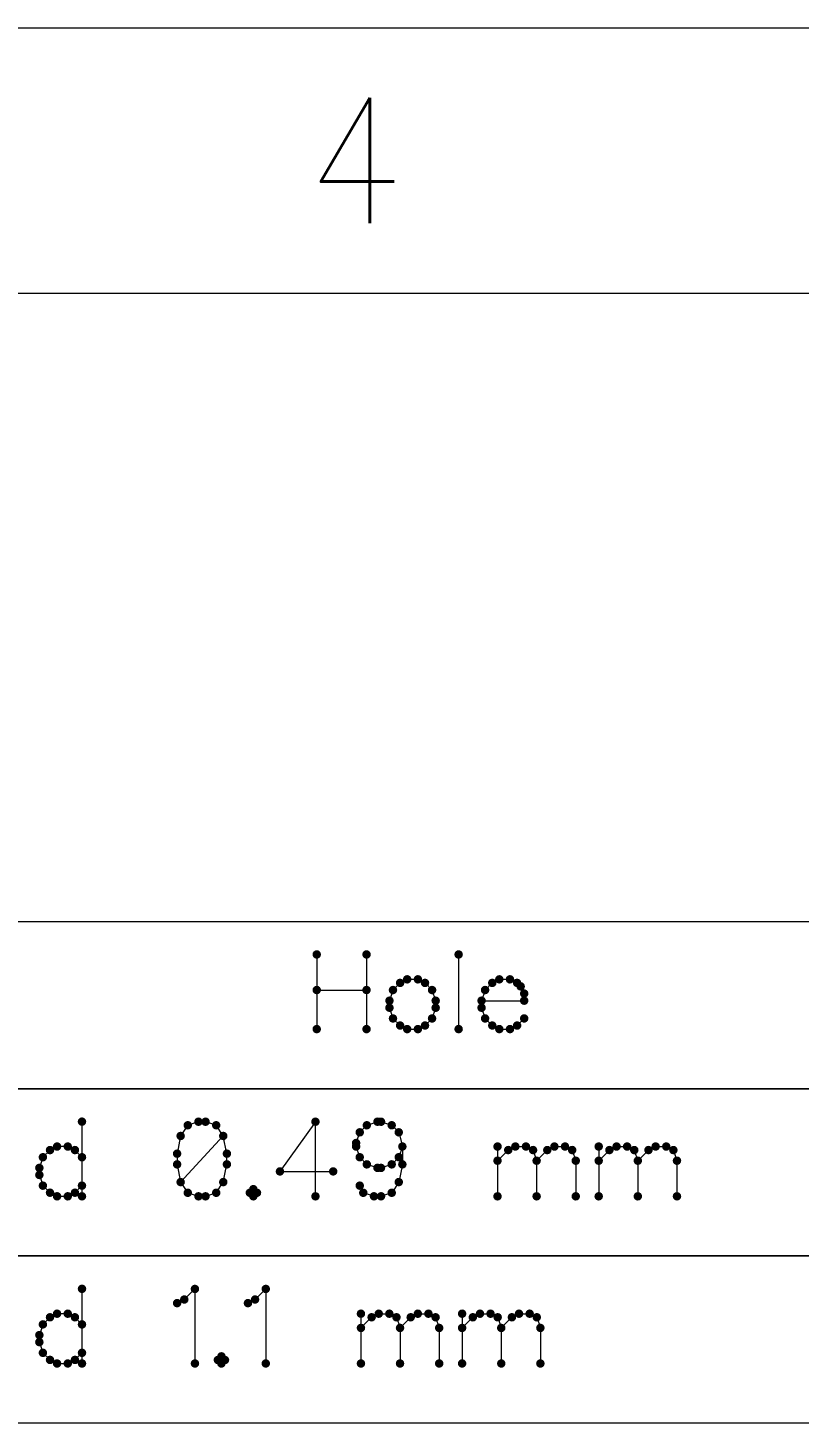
# Model space of a CAD drawing. Header units: millimetres. Extents: x 0 to 279, y 0 to 216.
# Drawn here: x 153.03 to 171.49, y 176.24 to 209.62 of the extents above; entities that cross this region are included whole.
import ezdxf

# ---------------------------------------------------------------- set-up
doc = ezdxf.new("R2010")
doc.units = ezdxf.units.MM
doc.layers.get('0').update_dxf_attribs({"lineweight": 0})
doc.layers.add('9.1 Drawing sheet', color=9, linetype='Continuous', lineweight=9)
doc.styles.add('textstyle11', font='Standard')

# ---------------------------------------------------------------- blocks, each defined once
blk = doc.blocks.new('Zoned border')
at = {"layer": '9.1 Drawing sheet'}
blk.add_line((6.35, 209.55), (273.05, 209.55), dxfattribs=at)
at = {"layer": '9.1 Drawing sheet', "insert": (160.867, 206.375), "char_height": 3, "attachment_point": 5, "style": 'textstyle11'}
blk.add_mtext('4', dxfattribs=at)
blk = doc.blocks.new('Paper Frame')
at = {"layer": '9.1 Drawing sheet'}
blk.add_line((12.7, 203.2), (266.7, 203.2), dxfattribs=at)
blk.add_blockref('Zoned border', (0, 0), dxfattribs=at)
blk = doc.blocks.new('pcb')
h = blk.add_hatch(color=256)
edge = h.paths.add_edge_path(flags=0)
edge.add_arc((129.948, 37.312), 0.102, 0, 360)
h = blk.add_hatch(color=256)
edge = h.paths.add_edge_path(flags=0)
edge.add_arc((131.139, 37.312), 0.102, 0, 360)
h = blk.add_hatch(color=256)
edge = h.paths.add_edge_path(flags=0)
edge.add_arc((133.343, 37.312), 0.102, 0, 360)
h = blk.add_hatch(color=256)
edge = h.paths.add_edge_path(flags=0)
edge.add_arc((131.943, 36.632), 0.102, 0, 360)
h = blk.add_hatch(color=256)
edge = h.paths.add_edge_path(flags=0)
edge.add_arc((132.112, 36.717), 0.102, 0, 360)
h = blk.add_hatch(color=256)
edge = h.paths.add_edge_path(flags=0)
edge.add_arc((132.112, 36.717), 0.102, 0, 360)
h = blk.add_hatch(color=256)
edge = h.paths.add_edge_path(flags=0)
edge.add_arc((132.368, 36.717), 0.102, 0, 360)
h = blk.add_hatch(color=256)
edge = h.paths.add_edge_path(flags=0)
edge.add_arc((132.539, 36.632), 0.102, 0, 360)
h = blk.add_hatch(color=256)
edge = h.paths.add_edge_path(flags=0)
edge.add_arc((134.148, 36.632), 0.102, 0, 360)
h = blk.add_hatch(color=256)
edge = h.paths.add_edge_path(flags=0)
edge.add_arc((134.317, 36.717), 0.102, 0, 360)
h = blk.add_hatch(color=256)
edge = h.paths.add_edge_path(flags=0)
edge.add_arc((134.572, 36.717), 0.102, 0, 360)
h = blk.add_hatch(color=256)
edge = h.paths.add_edge_path(flags=0)
edge.add_arc((134.743, 36.632), 0.102, 0, 360)
h = blk.add_hatch(color=256)
edge = h.paths.add_edge_path(flags=0)
edge.add_arc((129.948, 36.461), 0.102, 0, 360)
h = blk.add_hatch(color=256)
edge = h.paths.add_edge_path(flags=0)
edge.add_arc((131.139, 36.461), 0.102, 0, 360)
h = blk.add_hatch(color=256)
edge = h.paths.add_edge_path(flags=0)
edge.add_arc((131.772, 36.461), 0.102, 0, 360)
h = blk.add_hatch(color=256)
edge = h.paths.add_edge_path(flags=0)
edge.add_arc((132.708, 36.461), 0.102, 0, 360)
h = blk.add_hatch(color=256)
edge = h.paths.add_edge_path(flags=0)
edge.add_arc((133.977, 36.461), 0.102, 0, 360)
h = blk.add_hatch(color=256)
edge = h.paths.add_edge_path(flags=0)
edge.add_arc((134.828, 36.548), 0.102, 0, 360)
h = blk.add_hatch(color=256)
edge = h.paths.add_edge_path(flags=0)
edge.add_arc((134.912, 36.377), 0.102, 0, 360)
h = blk.add_hatch(color=256)
edge = h.paths.add_edge_path(flags=0)
edge.add_arc((131.688, 36.206), 0.102, 0, 360)
h = blk.add_hatch(color=256)
edge = h.paths.add_edge_path(flags=0)
edge.add_arc((131.688, 36.037), 0.102, 0, 360)
h = blk.add_hatch(color=256)
edge = h.paths.add_edge_path(flags=0)
edge.add_arc((132.794, 36.206), 0.102, 0, 360)
h = blk.add_hatch(color=256)
edge = h.paths.add_edge_path(flags=0)
edge.add_arc((132.794, 36.037), 0.102, 0, 360)
h = blk.add_hatch(color=256)
edge = h.paths.add_edge_path(flags=0)
edge.add_arc((133.892, 36.206), 0.102, 0, 360)
h = blk.add_hatch(color=256)
edge = h.paths.add_edge_path(flags=0)
edge.add_arc((133.892, 36.206), 0.102, 0, 360)
h = blk.add_hatch(color=256)
edge = h.paths.add_edge_path(flags=0)
edge.add_arc((133.892, 36.037), 0.102, 0, 360)
h = blk.add_hatch(color=256)
edge = h.paths.add_edge_path(flags=0)
edge.add_arc((134.912, 36.206), 0.102, 0, 360)
h = blk.add_hatch(color=256)
edge = h.paths.add_edge_path(flags=0)
edge.add_arc((131.772, 35.781), 0.102, 0, 360)
h = blk.add_hatch(color=256)
edge = h.paths.add_edge_path(flags=0)
edge.add_arc((132.708, 35.781), 0.102, 0, 360)
h = blk.add_hatch(color=256)
edge = h.paths.add_edge_path(flags=0)
edge.add_arc((133.977, 35.781), 0.102, 0, 360)
h = blk.add_hatch(color=256)
edge = h.paths.add_edge_path(flags=0)
edge.add_arc((134.912, 35.781), 0.102, 0, 360)
h = blk.add_hatch(color=256)
edge = h.paths.add_edge_path(flags=0)
edge.add_arc((129.948, 35.526), 0.102, 0, 360)
h = blk.add_hatch(color=256)
edge = h.paths.add_edge_path(flags=0)
edge.add_arc((131.139, 35.526), 0.102, 0, 360)
h = blk.add_hatch(color=256)
edge = h.paths.add_edge_path(flags=0)
edge.add_arc((131.943, 35.612), 0.102, 0, 360)
h = blk.add_hatch(color=256)
edge = h.paths.add_edge_path(flags=0)
edge.add_arc((132.112, 35.526), 0.102, 0, 360)
h = blk.add_hatch(color=256)
edge = h.paths.add_edge_path(flags=0)
edge.add_arc((132.368, 35.526), 0.102, 0, 360)
h = blk.add_hatch(color=256)
edge = h.paths.add_edge_path(flags=0)
edge.add_arc((132.539, 35.612), 0.102, 0, 360)
h = blk.add_hatch(color=256)
edge = h.paths.add_edge_path(flags=0)
edge.add_arc((133.343, 35.526), 0.102, 0, 360)
h = blk.add_hatch(color=256)
edge = h.paths.add_edge_path(flags=0)
edge.add_arc((134.148, 35.612), 0.102, 0, 360)
h = blk.add_hatch(color=256)
edge = h.paths.add_edge_path(flags=0)
edge.add_arc((134.317, 35.526), 0.102, 0, 360)
h = blk.add_hatch(color=256)
edge = h.paths.add_edge_path(flags=0)
edge.add_arc((134.572, 35.526), 0.102, 0, 360)
h = blk.add_hatch(color=256)
edge = h.paths.add_edge_path(flags=0)
edge.add_arc((134.743, 35.612), 0.102, 0, 360)
h = blk.add_hatch(color=256)
edge = h.paths.add_edge_path(flags=0)
edge.add_arc((124.329, 33.312), 0.102, 0, 360)
h = blk.add_hatch(color=256)
edge = h.paths.add_edge_path(flags=0)
edge.add_arc((127.117, 33.31), 0.102, 0, 360)
h = blk.add_hatch(color=256)
edge = h.paths.add_edge_path(flags=0)
edge.add_arc((127.117, 33.31), 0.102, 0, 360)
h = blk.add_hatch(color=256)
edge = h.paths.add_edge_path(flags=0)
edge.add_arc((127.286, 33.31), 0.102, 0, 360)
h = blk.add_hatch(color=256)
edge = h.paths.add_edge_path(flags=0)
edge.add_arc((129.917, 33.31), 0.102, 0, 360)
h = blk.add_hatch(color=256)
edge = h.paths.add_edge_path(flags=0)
edge.add_arc((131.401, 33.31), 0.102, 0, 360)
h = blk.add_hatch(color=256)
edge = h.paths.add_edge_path(flags=0)
edge.add_arc((131.486, 33.31), 0.102, 0, 360)
h = blk.add_hatch(color=256)
edge = h.paths.add_edge_path(flags=0)
edge.add_arc((126.69, 32.97), 0.102, 0, 360)
h = blk.add_hatch(color=256)
edge = h.paths.add_edge_path(flags=0)
edge.add_arc((126.861, 33.226), 0.102, 0, 360)
h = blk.add_hatch(color=256)
edge = h.paths.add_edge_path(flags=0)
edge.add_arc((127.541, 33.226), 0.102, 0, 360)
h = blk.add_hatch(color=256)
edge = h.paths.add_edge_path(flags=0)
edge.add_arc((127.71, 32.97), 0.102, 0, 360)
h = blk.add_hatch(color=256)
edge = h.paths.add_edge_path(flags=0)
edge.add_arc((127.71, 32.97), 0.102, 0, 360)
h = blk.add_hatch(color=256)
edge = h.paths.add_edge_path(flags=0)
edge.add_arc((130.977, 33.057), 0.102, 0, 360)
h = blk.add_hatch(color=256)
edge = h.paths.add_edge_path(flags=0)
edge.add_arc((131.146, 33.226), 0.102, 0, 360)
h = blk.add_hatch(color=256)
edge = h.paths.add_edge_path(flags=0)
edge.add_arc((131.742, 33.226), 0.102, 0, 360)
h = blk.add_hatch(color=256)
edge = h.paths.add_edge_path(flags=0)
edge.add_arc((131.911, 33.057), 0.102, 0, 360)
h = blk.add_hatch(color=256)
edge = h.paths.add_edge_path(flags=0)
edge.add_arc((123.564, 32.632), 0.102, 0, 360)
h = blk.add_hatch(color=256)
edge = h.paths.add_edge_path(flags=0)
edge.add_arc((123.733, 32.717), 0.102, 0, 360)
h = blk.add_hatch(color=256)
edge = h.paths.add_edge_path(flags=0)
edge.add_arc((123.989, 32.717), 0.102, 0, 360)
h = blk.add_hatch(color=256)
edge = h.paths.add_edge_path(flags=0)
edge.add_arc((124.16, 32.632), 0.102, 0, 360)
h = blk.add_hatch(color=256)
edge = h.paths.add_edge_path(flags=0)
edge.add_arc((130.89, 32.801), 0.102, 0, 360)
h = blk.add_hatch(color=256)
edge = h.paths.add_edge_path(flags=0)
edge.add_arc((130.89, 32.717), 0.102, 0, 360)
h = blk.add_hatch(color=256)
edge = h.paths.add_edge_path(flags=0)
edge.add_arc((131.997, 32.717), 0.102, 0, 360)
h = blk.add_hatch(color=256)
edge = h.paths.add_edge_path(flags=0)
edge.add_arc((131.997, 32.717), 0.102, 0, 360)
h = blk.add_hatch(color=256)
edge = h.paths.add_edge_path(flags=0)
edge.add_arc((134.274, 32.717), 0.102, 0, 360)
h = blk.add_hatch(color=256)
edge = h.paths.add_edge_path(flags=0)
edge.add_arc((134.53, 32.632), 0.102, 0, 360)
h = blk.add_hatch(color=256)
edge = h.paths.add_edge_path(flags=0)
edge.add_arc((134.701, 32.717), 0.102, 0, 360)
h = blk.add_hatch(color=256)
edge = h.paths.add_edge_path(flags=0)
edge.add_arc((134.954, 32.717), 0.102, 0, 360)
h = blk.add_hatch(color=256)
edge = h.paths.add_edge_path(flags=0)
edge.add_arc((135.125, 32.632), 0.102, 0, 360)
h = blk.add_hatch(color=256)
edge = h.paths.add_edge_path(flags=0)
edge.add_arc((135.465, 32.632), 0.102, 0, 360)
h = blk.add_hatch(color=256)
edge = h.paths.add_edge_path(flags=0)
edge.add_arc((135.636, 32.717), 0.102, 0, 360)
h = blk.add_hatch(color=256)
edge = h.paths.add_edge_path(flags=0)
edge.add_arc((135.89, 32.717), 0.102, 0, 360)
h = blk.add_hatch(color=256)
edge = h.paths.add_edge_path(flags=0)
edge.add_arc((136.061, 32.632), 0.102, 0, 360)
h = blk.add_hatch(color=256)
edge = h.paths.add_edge_path(flags=0)
edge.add_arc((136.696, 32.717), 0.102, 0, 360)
h = blk.add_hatch(color=256)
edge = h.paths.add_edge_path(flags=0)
edge.add_arc((136.952, 32.632), 0.102, 0, 360)
h = blk.add_hatch(color=256)
edge = h.paths.add_edge_path(flags=0)
edge.add_arc((137.123, 32.717), 0.102, 0, 360)
h = blk.add_hatch(color=256)
edge = h.paths.add_edge_path(flags=0)
edge.add_arc((137.376, 32.717), 0.102, 0, 360)
h = blk.add_hatch(color=256)
edge = h.paths.add_edge_path(flags=0)
edge.add_arc((137.547, 32.632), 0.102, 0, 360)
h = blk.add_hatch(color=256)
edge = h.paths.add_edge_path(flags=0)
edge.add_arc((137.887, 32.632), 0.102, 0, 360)
h = blk.add_hatch(color=256)
edge = h.paths.add_edge_path(flags=0)
edge.add_arc((138.058, 32.717), 0.102, 0, 360)
h = blk.add_hatch(color=256)
edge = h.paths.add_edge_path(flags=0)
edge.add_arc((138.312, 32.717), 0.102, 0, 360)
h = blk.add_hatch(color=256)
edge = h.paths.add_edge_path(flags=0)
edge.add_arc((138.483, 32.632), 0.102, 0, 360)
h = blk.add_hatch(color=256)
edge = h.paths.add_edge_path(flags=0)
edge.add_arc((123.393, 32.461), 0.102, 0, 360)
h = blk.add_hatch(color=256)
edge = h.paths.add_edge_path(flags=0)
edge.add_arc((124.329, 32.461), 0.102, 0, 360)
h = blk.add_hatch(color=256)
edge = h.paths.add_edge_path(flags=0)
edge.add_arc((126.606, 32.546), 0.102, 0, 360)
h = blk.add_hatch(color=256)
edge = h.paths.add_edge_path(flags=0)
edge.add_arc((126.606, 32.29), 0.102, 0, 360)
h = blk.add_hatch(color=256)
edge = h.paths.add_edge_path(flags=0)
edge.add_arc((127.797, 32.546), 0.102, 0, 360)
h = blk.add_hatch(color=256)
edge = h.paths.add_edge_path(flags=0)
edge.add_arc((127.797, 32.29), 0.102, 0, 360)
h = blk.add_hatch(color=256)
edge = h.paths.add_edge_path(flags=0)
edge.add_arc((130.977, 32.461), 0.102, 0, 360)
h = blk.add_hatch(color=256)
edge = h.paths.add_edge_path(flags=0)
edge.add_arc((131.146, 32.29), 0.102, 0, 360)
h = blk.add_hatch(color=256)
edge = h.paths.add_edge_path(flags=0)
edge.add_arc((131.742, 32.29), 0.102, 0, 360)
h = blk.add_hatch(color=256)
edge = h.paths.add_edge_path(flags=0)
edge.add_arc((131.911, 32.461), 0.102, 0, 360)
h = blk.add_hatch(color=256)
edge = h.paths.add_edge_path(flags=0)
edge.add_arc((131.997, 32.29), 0.102, 0, 360)
h = blk.add_hatch(color=256)
edge = h.paths.add_edge_path(flags=0)
edge.add_arc((134.274, 32.377), 0.102, 0, 360)
h = blk.add_hatch(color=256)
edge = h.paths.add_edge_path(flags=0)
edge.add_arc((135.21, 32.377), 0.102, 0, 360)
h = blk.add_hatch(color=256)
edge = h.paths.add_edge_path(flags=0)
edge.add_arc((135.21, 32.377), 0.102, 0, 360)
h = blk.add_hatch(color=256)
edge = h.paths.add_edge_path(flags=0)
edge.add_arc((136.147, 32.377), 0.102, 0, 360)
h = blk.add_hatch(color=256)
edge = h.paths.add_edge_path(flags=0)
edge.add_arc((136.696, 32.377), 0.102, 0, 360)
h = blk.add_hatch(color=256)
edge = h.paths.add_edge_path(flags=0)
edge.add_arc((137.632, 32.377), 0.102, 0, 360)
h = blk.add_hatch(color=256)
edge = h.paths.add_edge_path(flags=0)
edge.add_arc((137.632, 32.377), 0.102, 0, 360)
h = blk.add_hatch(color=256)
edge = h.paths.add_edge_path(flags=0)
edge.add_arc((138.569, 32.377), 0.102, 0, 360)
h = blk.add_hatch(color=256)
edge = h.paths.add_edge_path(flags=0)
edge.add_arc((123.309, 32.206), 0.102, 0, 360)
h = blk.add_hatch(color=256)
edge = h.paths.add_edge_path(flags=0)
edge.add_arc((123.309, 32.037), 0.102, 0, 360)
h = blk.add_hatch(color=256)
edge = h.paths.add_edge_path(flags=0)
edge.add_arc((129.066, 32.121), 0.102, 0, 360)
h = blk.add_hatch(color=256)
edge = h.paths.add_edge_path(flags=0)
edge.add_arc((130.341, 32.121), 0.102, 0, 360)
h = blk.add_hatch(color=256)
edge = h.paths.add_edge_path(flags=0)
edge.add_arc((131.401, 32.206), 0.102, 0, 360)
h = blk.add_hatch(color=256)
edge = h.paths.add_edge_path(flags=0)
edge.add_arc((131.486, 32.206), 0.102, 0, 360)
h = blk.add_hatch(color=256)
edge = h.paths.add_edge_path(flags=0)
edge.add_arc((123.393, 31.781), 0.102, 0, 360)
h = blk.add_hatch(color=256)
edge = h.paths.add_edge_path(flags=0)
edge.add_arc((123.564, 31.612), 0.102, 0, 360)
h = blk.add_hatch(color=256)
edge = h.paths.add_edge_path(flags=0)
edge.add_arc((124.16, 31.612), 0.102, 0, 360)
h = blk.add_hatch(color=256)
edge = h.paths.add_edge_path(flags=0)
edge.add_arc((124.329, 31.781), 0.102, 0, 360)
h = blk.add_hatch(color=256)
edge = h.paths.add_edge_path(flags=0)
edge.add_arc((126.69, 31.866), 0.102, 0, 360)
h = blk.add_hatch(color=256)
edge = h.paths.add_edge_path(flags=0)
edge.add_arc((126.69, 31.866), 0.102, 0, 360)
h = blk.add_hatch(color=256)
edge = h.paths.add_edge_path(flags=0)
edge.add_arc((126.861, 31.61), 0.102, 0, 360)
h = blk.add_hatch(color=256)
edge = h.paths.add_edge_path(flags=0)
edge.add_arc((127.541, 31.61), 0.102, 0, 360)
h = blk.add_hatch(color=256)
edge = h.paths.add_edge_path(flags=0)
edge.add_arc((127.71, 31.866), 0.102, 0, 360)
h = blk.add_hatch(color=256)
edge = h.paths.add_edge_path(flags=0)
edge.add_arc((128.346, 31.61), 0.102, 0, 360)
h = blk.add_hatch(color=256)
edge = h.paths.add_edge_path(flags=0)
edge.add_arc((128.43, 31.697), 0.102, 0, 360)
h = blk.add_hatch(color=256)
edge = h.paths.add_edge_path(flags=0)
edge.add_arc((128.43, 31.697), 0.102, 0, 360)
h = blk.add_hatch(color=256)
edge = h.paths.add_edge_path(flags=0)
edge.add_arc((128.517, 31.61), 0.102, 0, 360)
h = blk.add_hatch(color=256)
edge = h.paths.add_edge_path(flags=0)
edge.add_arc((130.977, 31.781), 0.102, 0, 360)
h = blk.add_hatch(color=256)
edge = h.paths.add_edge_path(flags=0)
edge.add_arc((131.061, 31.61), 0.102, 0, 360)
h = blk.add_hatch(color=256)
edge = h.paths.add_edge_path(flags=0)
edge.add_arc((131.742, 31.61), 0.102, 0, 360)
h = blk.add_hatch(color=256)
edge = h.paths.add_edge_path(flags=0)
edge.add_arc((131.911, 31.866), 0.102, 0, 360)
h = blk.add_hatch(color=256)
edge = h.paths.add_edge_path(flags=0)
edge.add_arc((123.733, 31.526), 0.102, 0, 360)
h = blk.add_hatch(color=256)
edge = h.paths.add_edge_path(flags=0)
edge.add_arc((123.989, 31.526), 0.102, 0, 360)
h = blk.add_hatch(color=256)
edge = h.paths.add_edge_path(flags=0)
edge.add_arc((124.329, 31.526), 0.102, 0, 360)
h = blk.add_hatch(color=256)
edge = h.paths.add_edge_path(flags=0)
edge.add_arc((127.117, 31.526), 0.102, 0, 360)
h = blk.add_hatch(color=256)
edge = h.paths.add_edge_path(flags=0)
edge.add_arc((127.286, 31.526), 0.102, 0, 360)
h = blk.add_hatch(color=256)
edge = h.paths.add_edge_path(flags=0)
edge.add_arc((128.43, 31.526), 0.102, 0, 360)
h = blk.add_hatch(color=256)
edge = h.paths.add_edge_path(flags=0)
edge.add_arc((129.917, 31.526), 0.102, 0, 360)
h = blk.add_hatch(color=256)
edge = h.paths.add_edge_path(flags=0)
edge.add_arc((131.317, 31.526), 0.102, 0, 360)
h = blk.add_hatch(color=256)
edge = h.paths.add_edge_path(flags=0)
edge.add_arc((131.486, 31.526), 0.102, 0, 360)
h = blk.add_hatch(color=256)
edge = h.paths.add_edge_path(flags=0)
edge.add_arc((134.274, 31.526), 0.102, 0, 360)
h = blk.add_hatch(color=256)
edge = h.paths.add_edge_path(flags=0)
edge.add_arc((135.21, 31.526), 0.102, 0, 360)
h = blk.add_hatch(color=256)
edge = h.paths.add_edge_path(flags=0)
edge.add_arc((136.147, 31.526), 0.102, 0, 360)
h = blk.add_hatch(color=256)
edge = h.paths.add_edge_path(flags=0)
edge.add_arc((136.696, 31.526), 0.102, 0, 360)
h = blk.add_hatch(color=256)
edge = h.paths.add_edge_path(flags=0)
edge.add_arc((137.632, 31.526), 0.102, 0, 360)
h = blk.add_hatch(color=256)
edge = h.paths.add_edge_path(flags=0)
edge.add_arc((138.569, 31.526), 0.102, 0, 360)
h = blk.add_hatch(color=256)
edge = h.paths.add_edge_path(flags=0)
edge.add_arc((124.329, 29.312), 0.102, 0, 360)
h = blk.add_hatch(color=256)
edge = h.paths.add_edge_path(flags=0)
edge.add_arc((127.032, 29.31), 0.102, 0, 360)
h = blk.add_hatch(color=256)
edge = h.paths.add_edge_path(flags=0)
edge.add_arc((128.728, 29.31), 0.102, 0, 360)
h = blk.add_hatch(color=256)
edge = h.paths.add_edge_path(flags=0)
edge.add_arc((126.606, 28.97), 0.102, 0, 360)
h = blk.add_hatch(color=256)
edge = h.paths.add_edge_path(flags=0)
edge.add_arc((126.777, 29.057), 0.102, 0, 360)
h = blk.add_hatch(color=256)
edge = h.paths.add_edge_path(flags=0)
edge.add_arc((128.301, 28.97), 0.102, 0, 360)
h = blk.add_hatch(color=256)
edge = h.paths.add_edge_path(flags=0)
edge.add_arc((128.472, 29.057), 0.102, 0, 360)
h = blk.add_hatch(color=256)
edge = h.paths.add_edge_path(flags=0)
edge.add_arc((123.564, 28.632), 0.102, 0, 360)
h = blk.add_hatch(color=256)
edge = h.paths.add_edge_path(flags=0)
edge.add_arc((123.733, 28.717), 0.102, 0, 360)
h = blk.add_hatch(color=256)
edge = h.paths.add_edge_path(flags=0)
edge.add_arc((123.989, 28.717), 0.102, 0, 360)
h = blk.add_hatch(color=256)
edge = h.paths.add_edge_path(flags=0)
edge.add_arc((124.16, 28.632), 0.102, 0, 360)
h = blk.add_hatch(color=256)
edge = h.paths.add_edge_path(flags=0)
edge.add_arc((131.005, 28.717), 0.102, 0, 360)
h = blk.add_hatch(color=256)
edge = h.paths.add_edge_path(flags=0)
edge.add_arc((131.261, 28.632), 0.102, 0, 360)
h = blk.add_hatch(color=256)
edge = h.paths.add_edge_path(flags=0)
edge.add_arc((131.432, 28.717), 0.102, 0, 360)
h = blk.add_hatch(color=256)
edge = h.paths.add_edge_path(flags=0)
edge.add_arc((131.685, 28.717), 0.102, 0, 360)
h = blk.add_hatch(color=256)
edge = h.paths.add_edge_path(flags=0)
edge.add_arc((131.856, 28.632), 0.102, 0, 360)
h = blk.add_hatch(color=256)
edge = h.paths.add_edge_path(flags=0)
edge.add_arc((132.196, 28.632), 0.102, 0, 360)
h = blk.add_hatch(color=256)
edge = h.paths.add_edge_path(flags=0)
edge.add_arc((132.367, 28.717), 0.102, 0, 360)
h = blk.add_hatch(color=256)
edge = h.paths.add_edge_path(flags=0)
edge.add_arc((132.621, 28.717), 0.102, 0, 360)
h = blk.add_hatch(color=256)
edge = h.paths.add_edge_path(flags=0)
edge.add_arc((132.792, 28.632), 0.102, 0, 360)
h = blk.add_hatch(color=256)
edge = h.paths.add_edge_path(flags=0)
edge.add_arc((133.427, 28.717), 0.102, 0, 360)
h = blk.add_hatch(color=256)
edge = h.paths.add_edge_path(flags=0)
edge.add_arc((133.683, 28.632), 0.102, 0, 360)
h = blk.add_hatch(color=256)
edge = h.paths.add_edge_path(flags=0)
edge.add_arc((133.854, 28.717), 0.102, 0, 360)
h = blk.add_hatch(color=256)
edge = h.paths.add_edge_path(flags=0)
edge.add_arc((134.107, 28.717), 0.102, 0, 360)
h = blk.add_hatch(color=256)
edge = h.paths.add_edge_path(flags=0)
edge.add_arc((134.278, 28.632), 0.102, 0, 360)
h = blk.add_hatch(color=256)
edge = h.paths.add_edge_path(flags=0)
edge.add_arc((134.618, 28.632), 0.102, 0, 360)
h = blk.add_hatch(color=256)
edge = h.paths.add_edge_path(flags=0)
edge.add_arc((134.789, 28.717), 0.102, 0, 360)
h = blk.add_hatch(color=256)
edge = h.paths.add_edge_path(flags=0)
edge.add_arc((135.043, 28.717), 0.102, 0, 360)
h = blk.add_hatch(color=256)
edge = h.paths.add_edge_path(flags=0)
edge.add_arc((135.214, 28.632), 0.102, 0, 360)
h = blk.add_hatch(color=256)
edge = h.paths.add_edge_path(flags=0)
edge.add_arc((123.393, 28.461), 0.102, 0, 360)
h = blk.add_hatch(color=256)
edge = h.paths.add_edge_path(flags=0)
edge.add_arc((124.329, 28.461), 0.102, 0, 360)
h = blk.add_hatch(color=256)
edge = h.paths.add_edge_path(flags=0)
edge.add_arc((131.005, 28.377), 0.102, 0, 360)
h = blk.add_hatch(color=256)
edge = h.paths.add_edge_path(flags=0)
edge.add_arc((131.941, 28.377), 0.102, 0, 360)
h = blk.add_hatch(color=256)
edge = h.paths.add_edge_path(flags=0)
edge.add_arc((131.941, 28.377), 0.102, 0, 360)
h = blk.add_hatch(color=256)
edge = h.paths.add_edge_path(flags=0)
edge.add_arc((132.878, 28.377), 0.102, 0, 360)
h = blk.add_hatch(color=256)
edge = h.paths.add_edge_path(flags=0)
edge.add_arc((133.427, 28.377), 0.102, 0, 360)
h = blk.add_hatch(color=256)
edge = h.paths.add_edge_path(flags=0)
edge.add_arc((134.363, 28.377), 0.102, 0, 360)
h = blk.add_hatch(color=256)
edge = h.paths.add_edge_path(flags=0)
edge.add_arc((134.363, 28.377), 0.102, 0, 360)
h = blk.add_hatch(color=256)
edge = h.paths.add_edge_path(flags=0)
edge.add_arc((135.3, 28.377), 0.102, 0, 360)
h = blk.add_hatch(color=256)
edge = h.paths.add_edge_path(flags=0)
edge.add_arc((123.309, 28.206), 0.102, 0, 360)
h = blk.add_hatch(color=256)
edge = h.paths.add_edge_path(flags=0)
edge.add_arc((123.309, 28.037), 0.102, 0, 360)
h = blk.add_hatch(color=256)
edge = h.paths.add_edge_path(flags=0)
edge.add_arc((123.393, 27.781), 0.102, 0, 360)
h = blk.add_hatch(color=256)
edge = h.paths.add_edge_path(flags=0)
edge.add_arc((123.564, 27.612), 0.102, 0, 360)
h = blk.add_hatch(color=256)
edge = h.paths.add_edge_path(flags=0)
edge.add_arc((124.16, 27.612), 0.102, 0, 360)
h = blk.add_hatch(color=256)
edge = h.paths.add_edge_path(flags=0)
edge.add_arc((124.329, 27.781), 0.102, 0, 360)
h = blk.add_hatch(color=256)
edge = h.paths.add_edge_path(flags=0)
edge.add_arc((127.581, 27.61), 0.102, 0, 360)
h = blk.add_hatch(color=256)
edge = h.paths.add_edge_path(flags=0)
edge.add_arc((127.666, 27.697), 0.102, 0, 360)
h = blk.add_hatch(color=256)
edge = h.paths.add_edge_path(flags=0)
edge.add_arc((127.666, 27.697), 0.102, 0, 360)
h = blk.add_hatch(color=256)
edge = h.paths.add_edge_path(flags=0)
edge.add_arc((127.752, 27.61), 0.102, 0, 360)
h = blk.add_hatch(color=256)
edge = h.paths.add_edge_path(flags=0)
edge.add_arc((123.733, 27.526), 0.102, 0, 360)
h = blk.add_hatch(color=256)
edge = h.paths.add_edge_path(flags=0)
edge.add_arc((123.989, 27.526), 0.102, 0, 360)
h = blk.add_hatch(color=256)
edge = h.paths.add_edge_path(flags=0)
edge.add_arc((124.329, 27.526), 0.102, 0, 360)
h = blk.add_hatch(color=256)
edge = h.paths.add_edge_path(flags=0)
edge.add_arc((127.032, 27.526), 0.102, 0, 360)
h = blk.add_hatch(color=256)
edge = h.paths.add_edge_path(flags=0)
edge.add_arc((127.666, 27.526), 0.102, 0, 360)
h = blk.add_hatch(color=256)
edge = h.paths.add_edge_path(flags=0)
edge.add_arc((128.728, 27.526), 0.102, 0, 360)
h = blk.add_hatch(color=256)
edge = h.paths.add_edge_path(flags=0)
edge.add_arc((131.005, 27.526), 0.102, 0, 360)
h = blk.add_hatch(color=256)
edge = h.paths.add_edge_path(flags=0)
edge.add_arc((131.941, 27.526), 0.102, 0, 360)
h = blk.add_hatch(color=256)
edge = h.paths.add_edge_path(flags=0)
edge.add_arc((132.878, 27.526), 0.102, 0, 360)
h = blk.add_hatch(color=256)
edge = h.paths.add_edge_path(flags=0)
edge.add_arc((133.427, 27.526), 0.102, 0, 360)
h = blk.add_hatch(color=256)
edge = h.paths.add_edge_path(flags=0)
edge.add_arc((134.363, 27.526), 0.102, 0, 360)
h = blk.add_hatch(color=256)
edge = h.paths.add_edge_path(flags=0)
edge.add_arc((135.3, 27.526), 0.102, 0, 360)
at = {"flags": 128}
for points in [[(115.807, 38.1), (115.807, 38.1), (149.14, 38.1), (149.14, 38.1), (149.14, 34.1), (149.14, 34.1), (115.807, 34.1), (115.807, 34.1), (115.807, 38.1)], [(132.112, 36.717), (132.112, 36.717), (131.943, 36.632), (131.943, 36.632), (131.772, 36.461), (131.772, 36.461), (131.688, 36.206), (131.688, 36.206), (131.688, 36.037), (131.688, 36.037), (131.772, 35.781), (131.772, 35.781), (131.943, 35.612), (131.943, 35.612), (132.112, 35.526), (132.112, 35.526), (132.368, 35.526), (132.368, 35.526), (132.539, 35.612), (132.539, 35.612), (132.708, 35.781), (132.708, 35.781), (132.794, 36.037), (132.794, 36.037), (132.794, 36.206), (132.794, 36.206), (132.708, 36.461), (132.708, 36.461), (132.539, 36.632), (132.539, 36.632), (132.368, 36.717), (132.368, 36.717), (132.112, 36.717)], [(115.807, 34.1), (115.807, 34.1), (149.14, 34.1), (149.14, 34.1), (149.14, 30.1), (149.14, 30.1), (115.807, 30.1), (115.807, 30.1), (115.807, 34.1)], [(127.117, 33.31), (127.117, 33.31), (126.861, 33.226), (126.861, 33.226), (126.69, 32.97), (126.69, 32.97), (126.606, 32.546), (126.606, 32.546), (126.606, 32.29), (126.606, 32.29), (126.69, 31.866), (126.69, 31.866), (126.861, 31.61), (126.861, 31.61), (127.117, 31.526), (127.117, 31.526), (127.286, 31.526), (127.286, 31.526), (127.541, 31.61), (127.541, 31.61), (127.71, 31.866), (127.71, 31.866), (127.797, 32.29), (127.797, 32.29), (127.797, 32.546), (127.797, 32.546), (127.71, 32.97), (127.71, 32.97), (127.541, 33.226), (127.541, 33.226), (127.286, 33.31), (127.286, 33.31), (127.117, 33.31)], [(128.43, 31.697), (128.43, 31.697), (128.346, 31.61), (128.346, 31.61), (128.43, 31.526), (128.43, 31.526), (128.517, 31.61), (128.517, 31.61), (128.43, 31.697)], [(115.807, 30.1), (115.807, 30.1), (149.14, 30.1), (149.14, 30.1), (149.14, 26.1), (149.14, 26.1), (115.807, 26.1), (115.807, 26.1), (115.807, 30.1)], [(127.666, 27.697), (127.666, 27.697), (127.581, 27.61), (127.581, 27.61), (127.666, 27.526), (127.666, 27.526), (127.752, 27.61), (127.752, 27.61), (127.666, 27.697)]]:
    blk.add_lwpolyline(points, close=True, dxfattribs=at)
for points in [[(129.948, 37.312), (129.948, 37.312), (129.948, 35.526), (129.948, 35.526)], [(131.139, 37.312), (131.139, 37.312), (131.139, 35.526), (131.139, 35.526)], [(133.343, 37.312), (133.343, 37.312), (133.343, 35.526), (133.343, 35.526)], [(129.948, 36.461), (129.948, 36.461), (131.139, 36.461), (131.139, 36.461)], [(133.892, 36.206), (133.892, 36.206), (134.912, 36.206), (134.912, 36.206), (134.912, 36.377), (134.912, 36.377), (134.828, 36.548), (134.828, 36.548), (134.743, 36.632), (134.743, 36.632), (134.572, 36.717), (134.572, 36.717), (134.317, 36.717), (134.317, 36.717), (134.148, 36.632), (134.148, 36.632), (133.977, 36.461), (133.977, 36.461), (133.892, 36.206), (133.892, 36.206), (133.892, 36.037), (133.892, 36.037), (133.977, 35.781), (133.977, 35.781), (134.148, 35.612), (134.148, 35.612), (134.317, 35.526), (134.317, 35.526), (134.572, 35.526), (134.572, 35.526), (134.743, 35.612), (134.743, 35.612), (134.912, 35.781), (134.912, 35.781)], [(124.329, 33.312), (124.329, 33.312), (124.329, 31.526), (124.329, 31.526)], [(129.917, 31.526), (129.917, 31.526), (129.917, 33.31), (129.917, 33.31), (129.066, 32.121), (129.066, 32.121), (130.341, 32.121), (130.341, 32.121)], [(131.997, 32.717), (131.997, 32.717), (131.911, 32.461), (131.911, 32.461), (131.742, 32.29), (131.742, 32.29), (131.486, 32.206), (131.486, 32.206), (131.401, 32.206), (131.401, 32.206), (131.146, 32.29), (131.146, 32.29), (130.977, 32.461), (130.977, 32.461), (130.89, 32.717), (130.89, 32.717), (130.89, 32.801), (130.89, 32.801), (130.977, 33.057), (130.977, 33.057), (131.146, 33.226), (131.146, 33.226), (131.401, 33.31), (131.401, 33.31), (131.486, 33.31), (131.486, 33.31), (131.742, 33.226), (131.742, 33.226), (131.911, 33.057), (131.911, 33.057), (131.997, 32.717), (131.997, 32.717), (131.997, 32.29), (131.997, 32.29), (131.911, 31.866), (131.911, 31.866), (131.742, 31.61), (131.742, 31.61), (131.486, 31.526), (131.486, 31.526), (131.317, 31.526), (131.317, 31.526), (131.061, 31.61), (131.061, 31.61), (130.977, 31.781), (130.977, 31.781)], [(124.329, 32.461), (124.329, 32.461), (124.16, 32.632), (124.16, 32.632), (123.989, 32.717), (123.989, 32.717), (123.733, 32.717), (123.733, 32.717), (123.564, 32.632), (123.564, 32.632), (123.393, 32.461), (123.393, 32.461), (123.309, 32.206), (123.309, 32.206), (123.309, 32.037), (123.309, 32.037), (123.393, 31.781), (123.393, 31.781), (123.564, 31.612), (123.564, 31.612), (123.733, 31.526), (123.733, 31.526), (123.989, 31.526), (123.989, 31.526), (124.16, 31.612), (124.16, 31.612), (124.329, 31.781), (124.329, 31.781)], [(127.71, 32.97), (127.71, 32.97), (126.69, 31.866), (126.69, 31.866)], [(134.274, 32.717), (134.274, 32.717), (134.274, 31.526), (134.274, 31.526)], [(134.274, 32.377), (134.274, 32.377), (134.53, 32.632), (134.53, 32.632), (134.701, 32.717), (134.701, 32.717), (134.954, 32.717), (134.954, 32.717), (135.125, 32.632), (135.125, 32.632), (135.21, 32.377), (135.21, 32.377), (135.21, 31.526), (135.21, 31.526)], [(135.21, 32.377), (135.21, 32.377), (135.465, 32.632), (135.465, 32.632), (135.636, 32.717), (135.636, 32.717), (135.89, 32.717), (135.89, 32.717), (136.061, 32.632), (136.061, 32.632), (136.147, 32.377), (136.147, 32.377), (136.147, 31.526), (136.147, 31.526)], [(136.696, 32.717), (136.696, 32.717), (136.696, 31.526), (136.696, 31.526)], [(136.696, 32.377), (136.696, 32.377), (136.952, 32.632), (136.952, 32.632), (137.123, 32.717), (137.123, 32.717), (137.376, 32.717), (137.376, 32.717), (137.547, 32.632), (137.547, 32.632), (137.632, 32.377), (137.632, 32.377), (137.632, 31.526), (137.632, 31.526)], [(137.632, 32.377), (137.632, 32.377), (137.887, 32.632), (137.887, 32.632), (138.058, 32.717), (138.058, 32.717), (138.312, 32.717), (138.312, 32.717), (138.483, 32.632), (138.483, 32.632), (138.569, 32.377), (138.569, 32.377), (138.569, 31.526), (138.569, 31.526)], [(124.329, 29.312), (124.329, 29.312), (124.329, 27.526), (124.329, 27.526)], [(126.606, 28.97), (126.606, 28.97), (126.777, 29.057), (126.777, 29.057), (127.032, 29.31), (127.032, 29.31), (127.032, 27.526), (127.032, 27.526)], [(128.301, 28.97), (128.301, 28.97), (128.472, 29.057), (128.472, 29.057), (128.728, 29.31), (128.728, 29.31), (128.728, 27.526), (128.728, 27.526)], [(124.329, 28.461), (124.329, 28.461), (124.16, 28.632), (124.16, 28.632), (123.989, 28.717), (123.989, 28.717), (123.733, 28.717), (123.733, 28.717), (123.564, 28.632), (123.564, 28.632), (123.393, 28.461), (123.393, 28.461), (123.309, 28.206), (123.309, 28.206), (123.309, 28.037), (123.309, 28.037), (123.393, 27.781), (123.393, 27.781), (123.564, 27.612), (123.564, 27.612), (123.733, 27.526), (123.733, 27.526), (123.989, 27.526), (123.989, 27.526), (124.16, 27.612), (124.16, 27.612), (124.329, 27.781), (124.329, 27.781)], [(131.005, 28.717), (131.005, 28.717), (131.005, 27.526), (131.005, 27.526)], [(131.005, 28.377), (131.005, 28.377), (131.261, 28.632), (131.261, 28.632), (131.432, 28.717), (131.432, 28.717), (131.685, 28.717), (131.685, 28.717), (131.856, 28.632), (131.856, 28.632), (131.941, 28.377), (131.941, 28.377), (131.941, 27.526), (131.941, 27.526)], [(131.941, 28.377), (131.941, 28.377), (132.196, 28.632), (132.196, 28.632), (132.367, 28.717), (132.367, 28.717), (132.621, 28.717), (132.621, 28.717), (132.792, 28.632), (132.792, 28.632), (132.878, 28.377), (132.878, 28.377), (132.878, 27.526), (132.878, 27.526)], [(133.427, 28.717), (133.427, 28.717), (133.427, 27.526), (133.427, 27.526)], [(133.427, 28.377), (133.427, 28.377), (133.683, 28.632), (133.683, 28.632), (133.854, 28.717), (133.854, 28.717), (134.107, 28.717), (134.107, 28.717), (134.278, 28.632), (134.278, 28.632), (134.363, 28.377), (134.363, 28.377), (134.363, 27.526), (134.363, 27.526)], [(134.363, 28.377), (134.363, 28.377), (134.618, 28.632), (134.618, 28.632), (134.789, 28.717), (134.789, 28.717), (135.043, 28.717), (135.043, 28.717), (135.214, 28.632), (135.214, 28.632), (135.3, 28.377), (135.3, 28.377), (135.3, 27.526), (135.3, 27.526)]]:
    blk.add_lwpolyline(points, dxfattribs=at)

msp = doc.modelspace()

# ---------------------------------------------------------------- block references
at = {"color": 18}
msp.add_blockref('pcb', (30, 150.14), dxfattribs=at)
at = {"layer": '9.1 Drawing sheet', "color": 18}
msp.add_blockref('Paper Frame', (0, 0.07), dxfattribs=at)

doc.saveas('drawing.dxf')
